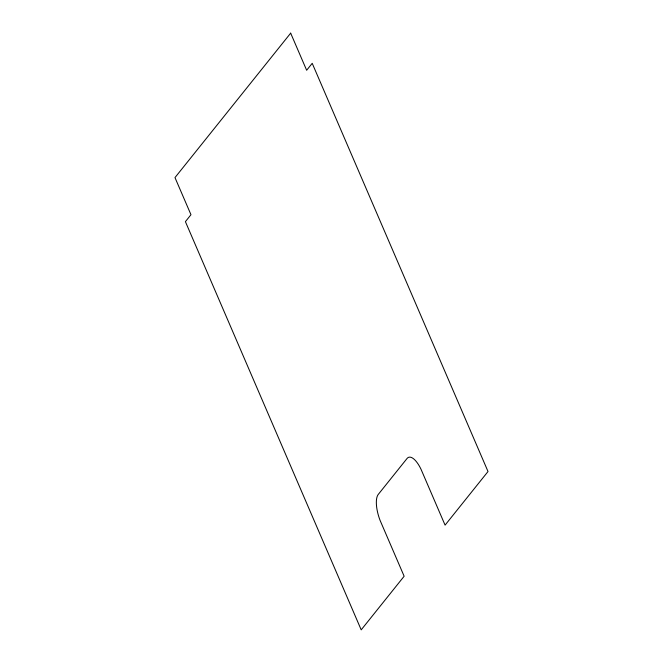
<?xml version="1.0" encoding="UTF-8"?>
<svg xmlns="http://www.w3.org/2000/svg" width="663" height="663" viewBox="0 0 663 663"><rect width="100%" height="100%" fill="white"/><g stroke="black" fill="none" stroke-linecap="round" stroke-linejoin="round"><path stroke-width="0.99" d="M290.667 33.15L174.982 177.593L190.969 214.704L185.408 221.649L361.202 629.85L404.14 576.238L380.048 520.298A22.774 8.437 71.8 0 1 378.266 494.424L407.032 458.506A22.774 8.437 71.8 0 1 420.988 469.189L445.08 525.129L488.018 471.517L312.215 63.317L306.654 70.261L290.667 33.15"/></g></svg>
